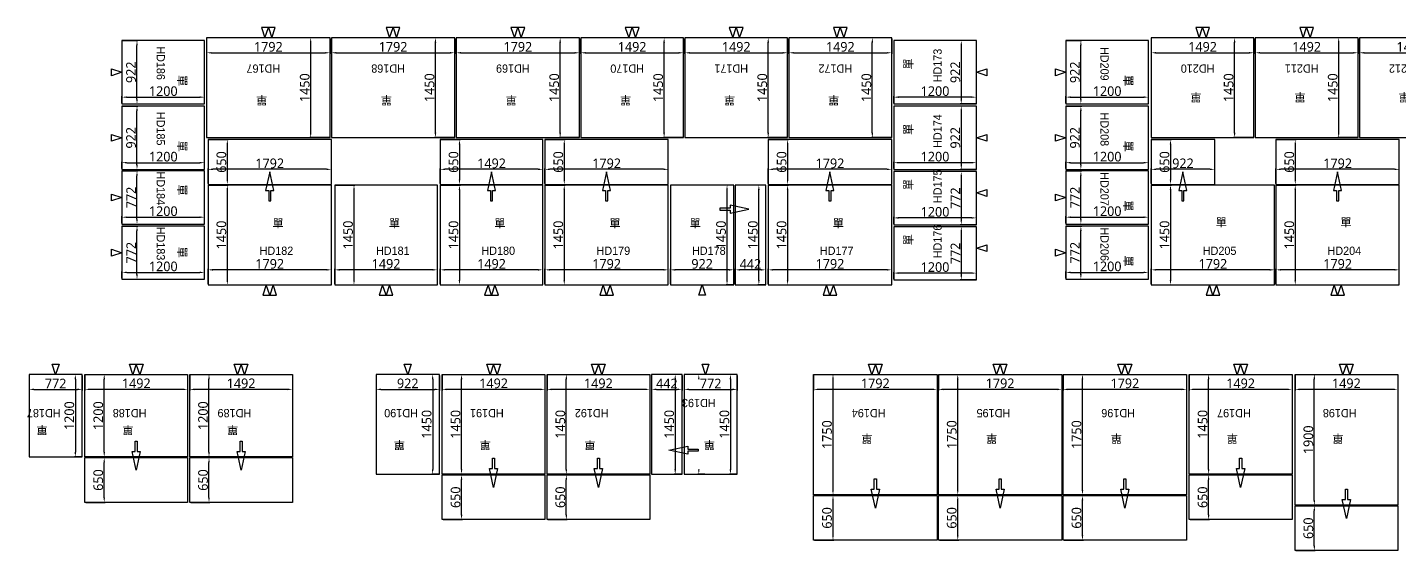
# Model space of a CAD drawing. Header units: millimetres. Extents: x 198 to 48339, y 383 to 29313.
# Drawn here: x 198 to 20128, y 383 to 7983 of the extents above; entities that cross this region are included whole.
import ezdxf

# ---------------------------------------------------------------- set-up
doc = ezdxf.new("R2010")
doc.units = ezdxf.units.MM
for name, color, linetype in [('動線', 6, 'Continuous'), ('單層倉', 5, 'Continuous'), ('文字', 7, 'Continuous'), ('標註', 252, 'Continuous'), ('編號', 7, 'Continuous')]:
    doc.layers.add(name, color=color, linetype=linetype)
doc.styles.add('新細明體', font='PMingLiU.ttf')
doc.styles.add('黑體', font='Microsoft JhengHei.ttf')

msp = doc.modelspace()

# ---------------------------------------------------------------- linework, layer by layer
at = {"layer": '動線', "lineweight": -3}
for p, q in [((3697, 7983), (3597, 7983)), ((3597, 7983), (3647, 7833)), ((3647, 7833), (3697, 7983)), ((3797, 7983), (3697, 7983)), ((3697, 7983), (3747, 7833)), ((3747, 7833), (3797, 7983)), ((5509, 7983), (5409, 7983)), ((5409, 7983), (5459, 7833)), ((5459, 7833), (5509, 7983)), ((5609, 7983), (5509, 7983)), ((5509, 7983), (5559, 7833)), ((5559, 7833), (5609, 7983)), ((7321, 7983), (7221, 7983)), ((7221, 7983), (7271, 7833)), ((7271, 7833), (7321, 7983)), ((7421, 7983), (7321, 7983)), ((7321, 7983), (7371, 7833)), ((7371, 7833), (7421, 7983)), ((8981, 7983), (8881, 7983)), ((8881, 7983), (8931, 7833)), ((8931, 7833), (8981, 7983)), ((9081, 7983), (8981, 7983)), ((8981, 7983), (9031, 7833)), ((9031, 7833), (9081, 7983)), ((10493, 7983), (10393, 7983)), ((10393, 7983), (10443, 7833)), ((10443, 7833), (10493, 7983)), ((10593, 7983), (10493, 7983)), ((10493, 7983), (10543, 7833)), ((10543, 7833), (10593, 7983)), ((12005, 7983), (11905, 7983)), ((11905, 7983), (11955, 7833)), ((11955, 7833), (12005, 7983)), ((12105, 7983), (12005, 7983)), ((12005, 7983), (12055, 7833)), ((12055, 7833), (12105, 7983)), ((17267, 7983), (17167, 7983)), ((17167, 7983), (17217, 7833)), ((17217, 7833), (17267, 7983)), ((17367, 7983), (17267, 7983)), ((17267, 7983), (17317, 7833)), ((17317, 7833), (17367, 7983)), ((18779, 7983), (18679, 7983)), ((18679, 7983), (18729, 7833)), ((18729, 7833), (18779, 7983)), ((18879, 7983), (18779, 7983)), ((18779, 7983), (18829, 7833)), ((18829, 7833), (18879, 7983)), ((1421, 7282), (1421, 7382)), ((1421, 7382), (1571, 7332)), ((1421, 7282), (1421, 7382)), ((1421, 7382), (1571, 7332)), ((13981, 7332), (14131, 7382)), ((13981, 7332), (14131, 7382)), ((14131, 7382), (14131, 7282)), ((14131, 7382), (14131, 7282)), ((15131, 7282), (15131, 7382)), ((15131, 7382), (15281, 7332)), ((15131, 7282), (15131, 7382)), ((15131, 7382), (15281, 7332)), ((1571, 7332), (1421, 7282)), ((1571, 7332), (1421, 7282)), ((14131, 7282), (13981, 7332)), ((14131, 7282), (13981, 7332)), ((15281, 7332), (15131, 7282)), ((15281, 7332), (15131, 7282)), ((1421, 6330), (1421, 6430)), ((1421, 6430), (1571, 6380)), ((1421, 6330), (1421, 6430)), ((1421, 6430), (1571, 6380)), ((1571, 6380), (1421, 6330)), ((1571, 6380), (1421, 6330)), ((13981, 6380), (14131, 6430)), ((13981, 6380), (14131, 6430)), ((14131, 6330), (13981, 6380)), ((14131, 6330), (13981, 6380)), ((14131, 6430), (14131, 6330)), ((14131, 6430), (14131, 6330)), ((15131, 6330), (15131, 6430)), ((15131, 6430), (15281, 6380)), ((15131, 6330), (15131, 6430)), ((15131, 6430), (15281, 6380)), ((15281, 6380), (15131, 6330)), ((15281, 6380), (15131, 6330)), ((3717, 5887), (3658, 5612)), ((3775, 5612), (3717, 5887)), ((6939, 5887), (6880, 5612)), ((6997, 5612), (6939, 5887)), ((8611, 5887), (8552, 5612)), ((8669, 5612), (8611, 5887)), ((11855, 5887), (11796, 5612)), ((11913, 5612), (11855, 5887)), ((16982, 5887), (16923, 5612)), ((17040, 5612), (16982, 5887)), ((19229, 5887), (19170, 5612)), ((19287, 5612), (19229, 5887)), ((3658, 5612), (3702, 5612)), ((3702, 5612), (3702, 5462)), ((3732, 5462), (3732, 5612)), ((3732, 5612), (3775, 5612)), ((6880, 5612), (6924, 5612)), ((6924, 5612), (6924, 5462)), ((6954, 5462), (6954, 5612)), ((6954, 5612), (6997, 5612)), ((8552, 5612), (8596, 5612)), ((8596, 5612), (8596, 5462)), ((8626, 5462), (8626, 5612)), ((8626, 5612), (8669, 5612)), ((11796, 5612), (11840, 5612)), ((11840, 5612), (11840, 5462)), ((11870, 5462), (11870, 5612)), ((11870, 5612), (11913, 5612)), ((13981, 5578), (14131, 5628)), ((13981, 5578), (14131, 5628)), ((14131, 5628), (14131, 5528)), ((14131, 5628), (14131, 5528)), ((16923, 5612), (16967, 5612)), ((16967, 5612), (16967, 5462)), ((16997, 5462), (16997, 5612)), ((16997, 5612), (17040, 5612)), ((19170, 5612), (19214, 5612)), ((19214, 5612), (19214, 5462)), ((19244, 5462), (19244, 5612)), ((19244, 5612), (19287, 5612)), ((1421, 5463), (1421, 5563)), ((1421, 5563), (1571, 5513)), ((1421, 5463), (1421, 5563)), ((1421, 5563), (1571, 5513)), ((1571, 5513), (1421, 5463)), ((1571, 5513), (1421, 5463)), ((3702, 5462), (3732, 5462)), ((6924, 5462), (6954, 5462)), ((8596, 5462), (8626, 5462)), ((10678, 5343), (10403, 5402)), ((10403, 5402), (10403, 5358)), ((11840, 5462), (11870, 5462)), ((14131, 5528), (13981, 5578)), ((14131, 5528), (13981, 5578)), ((15131, 5463), (15131, 5563)), ((15131, 5563), (15281, 5513)), ((15131, 5463), (15131, 5563)), ((15131, 5563), (15281, 5513)), ((15281, 5513), (15131, 5463)), ((15281, 5513), (15131, 5463)), ((16967, 5462), (16997, 5462)), ((19214, 5462), (19244, 5462)), ((10403, 5358), (10253, 5358)), ((10253, 5358), (10253, 5328)), ((10253, 5328), (10403, 5328)), ((10403, 5284), (10678, 5343)), ((10403, 5328), (10403, 5284)), ((13981, 4776), (14131, 4826)), ((13981, 4776), (14131, 4826)), ((14131, 4826), (14131, 4726)), ((14131, 4826), (14131, 4726)), ((1421, 4661), (1421, 4761)), ((1421, 4761), (1571, 4711)), ((1421, 4661), (1421, 4761)), ((1421, 4761), (1571, 4711)), ((1571, 4711), (1421, 4661)), ((1571, 4711), (1421, 4661)), ((14131, 4726), (13981, 4776)), ((14131, 4726), (13981, 4776)), ((15131, 4661), (15131, 4761)), ((15131, 4761), (15281, 4711)), ((15131, 4661), (15131, 4761)), ((15131, 4761), (15281, 4711)), ((15281, 4711), (15131, 4661)), ((15281, 4711), (15131, 4661)), ((3667, 4243), (3617, 4093)), ((3717, 4093), (3667, 4243)), ((3767, 4243), (3717, 4093)), ((3817, 4093), (3767, 4243)), ((5357, 4243), (5307, 4093)), ((5407, 4093), (5357, 4243)), ((5457, 4243), (5407, 4093)), ((5507, 4093), (5457, 4243)), ((6889, 4243), (6839, 4093)), ((6939, 4093), (6889, 4243)), ((6989, 4243), (6939, 4093)), ((7039, 4093), (6989, 4243)), ((8561, 4243), (8511, 4093)), ((8611, 4093), (8561, 4243)), ((8661, 4243), (8611, 4093)), ((8711, 4093), (8661, 4243)), ((9948, 4093), (9998, 4243)), ((9948, 4093), (9998, 4243)), ((9998, 4243), (10048, 4093)), ((9998, 4243), (10048, 4093)), ((11805, 4243), (11755, 4093)), ((11855, 4093), (11805, 4243)), ((11905, 4243), (11855, 4093)), ((11955, 4093), (11905, 4243)), ((17367, 4243), (17317, 4093)), ((17417, 4093), (17367, 4243)), ((17467, 4243), (17417, 4093)), ((17517, 4093), (17467, 4243)), ((19179, 4243), (19129, 4093)), ((19229, 4093), (19179, 4243)), ((19279, 4243), (19229, 4093)), ((19329, 4093), (19279, 4243)), ((3617, 4093), (3717, 4093)), ((3717, 4093), (3817, 4093)), ((5307, 4093), (5407, 4093)), ((5407, 4093), (5507, 4093)), ((6839, 4093), (6939, 4093)), ((6939, 4093), (7039, 4093)), ((8511, 4093), (8611, 4093)), ((8611, 4093), (8711, 4093)), ((10048, 4093), (9948, 4093)), ((10048, 4093), (9948, 4093)), ((11755, 4093), (11855, 4093)), ((11855, 4093), (11955, 4093)), ((17317, 4093), (17417, 4093)), ((17417, 4093), (17517, 4093)), ((19129, 4093), (19229, 4093)), ((19229, 4093), (19329, 4093)), ((607, 2943), (557, 3093)), ((557, 3093), (657, 3093)), ((607, 2943), (557, 3093)), ((557, 3093), (657, 3093)), ((657, 3093), (607, 2943)), ((657, 3093), (607, 2943)), ((1729, 2943), (1679, 3093)), ((1679, 3093), (1779, 3093)), ((1779, 3093), (1729, 2943)), ((1829, 2943), (1779, 3093)), ((1779, 3093), (1879, 3093)), ((1879, 3093), (1829, 2943)), ((3251, 2943), (3201, 3093)), ((3201, 3093), (3301, 3093)), ((3301, 3093), (3251, 2943)), ((3351, 2943), (3301, 3093)), ((3301, 3093), (3401, 3093)), ((3401, 3093), (3351, 2943)), ((5722, 2943), (5672, 3093)), ((5672, 3093), (5772, 3093)), ((5722, 2943), (5672, 3093)), ((5672, 3093), (5772, 3093)), ((5772, 3093), (5722, 2943)), ((5772, 3093), (5722, 2943)), ((6919, 2943), (6869, 3093)), ((6869, 3093), (6969, 3093)), ((6969, 3093), (6919, 2943)), ((7019, 2943), (6969, 3093)), ((6969, 3093), (7069, 3093)), ((7069, 3093), (7019, 2943)), ((8441, 2943), (8391, 3093)), ((8391, 3093), (8491, 3093)), ((8491, 3093), (8441, 2943)), ((8541, 2943), (8491, 3093)), ((8491, 3093), (8591, 3093)), ((8591, 3093), (8541, 2943)), ((10047, 2943), (9997, 3093)), ((9997, 3093), (10097, 3093)), ((10047, 2943), (9997, 3093)), ((9997, 3093), (10097, 3093)), ((10097, 3093), (10047, 2943)), ((10097, 3093), (10047, 2943)), ((12464, 2943), (12414, 3093)), ((12414, 3093), (12514, 3093)), ((12514, 3093), (12464, 2943)), ((12564, 2943), (12514, 3093)), ((12514, 3093), (12614, 3093)), ((12614, 3093), (12564, 2943)), ((14276, 2943), (14226, 3093)), ((14226, 3093), (14326, 3093)), ((14326, 3093), (14276, 2943)), ((14376, 2943), (14326, 3093)), ((14326, 3093), (14426, 3093)), ((14426, 3093), (14376, 2943)), ((16088, 2943), (16038, 3093)), ((16038, 3093), (16138, 3093)), ((16138, 3093), (16088, 2943)), ((16188, 2943), (16138, 3093)), ((16138, 3093), (16238, 3093)), ((16238, 3093), (16188, 2943)), ((17770, 2943), (17720, 3093)), ((17720, 3093), (17820, 3093)), ((17820, 3093), (17770, 2943)), ((17870, 2943), (17820, 3093)), ((17820, 3093), (17920, 3093)), ((17920, 3093), (17870, 2943)), ((19306, 2943), (19256, 3093)), ((19256, 3093), (19356, 3093)), ((19356, 3093), (19306, 2943)), ((19406, 2943), (19356, 3093)), ((19356, 3093), (19456, 3093)), ((19456, 3093), (19406, 2943)), ((1779, 1550), (1720, 1825)), ((1720, 1825), (1764, 1825)), ((1764, 1825), (1764, 1975)), ((1764, 1975), (1794, 1975)), ((1837, 1825), (1779, 1550)), ((1794, 1975), (1794, 1825)), ((1794, 1825), (1837, 1825)), ((3301, 1550), (3242, 1825)), ((3242, 1825), (3286, 1825)), ((3286, 1825), (3286, 1975)), ((3286, 1975), (3316, 1975)), ((3359, 1825), (3301, 1550)), ((3316, 1975), (3316, 1825)), ((3316, 1825), (3359, 1825)), ((9516, 1843), (9791, 1902)), ((9791, 1785), (9516, 1843)), ((9791, 1902), (9791, 1858)), ((9791, 1858), (9941, 1858)), ((9941, 1828), (9791, 1828)), ((9791, 1828), (9791, 1785)), ((9941, 1858), (9941, 1828)), ((6954, 1575), (6954, 1725)), ((6954, 1725), (6984, 1725)), ((6984, 1725), (6984, 1575)), ((8476, 1575), (8476, 1725)), ((8476, 1725), (8506, 1725)), ((8506, 1725), (8506, 1575)), ((17805, 1575), (17805, 1725)), ((17805, 1725), (17835, 1725)), ((17835, 1725), (17835, 1575)), ((6969, 1300), (6910, 1575)), ((6910, 1575), (6954, 1575)), ((7027, 1575), (6969, 1300)), ((6984, 1575), (7027, 1575)), ((8491, 1300), (8432, 1575)), ((8432, 1575), (8476, 1575)), ((8549, 1575), (8491, 1300)), ((8506, 1575), (8549, 1575)), ((12499, 1275), (12499, 1425)), ((12499, 1425), (12529, 1425)), ((12529, 1425), (12529, 1275)), ((14311, 1275), (14311, 1425)), ((14311, 1425), (14341, 1425)), ((14341, 1425), (14341, 1275)), ((16123, 1275), (16123, 1425)), ((16123, 1425), (16153, 1425)), ((16153, 1425), (16153, 1275)), ((17820, 1300), (17761, 1575)), ((17761, 1575), (17805, 1575)), ((17879, 1575), (17820, 1300)), ((17835, 1575), (17879, 1575)), ((12514, 1000), (12455, 1275)), ((12455, 1275), (12499, 1275)), ((12573, 1275), (12514, 1000)), ((12529, 1275), (12573, 1275)), ((14326, 1000), (14267, 1275)), ((14267, 1275), (14311, 1275)), ((14385, 1275), (14326, 1000)), ((14341, 1275), (14385, 1275)), ((16138, 1000), (16079, 1275)), ((16079, 1275), (16123, 1275)), ((16197, 1275), (16138, 1000)), ((16153, 1275), (16197, 1275)), ((19341, 1125), (19341, 1275)), ((19341, 1275), (19371, 1275)), ((19371, 1275), (19371, 1125)), ((19356, 850), (19297, 1125)), ((19297, 1125), (19341, 1125)), ((19414, 1125), (19356, 850)), ((19371, 1125), (19414, 1125))]:
    msp.add_line(p, q, dxfattribs=at)
at = {"layer": '單層倉'}
for p, q in [((1571, 7793), (1571, 6871)), ((2771, 7793), (1571, 7793)), ((2771, 6871), (2771, 7793)), ((4593, 7833), (2801, 7833)), ((2801, 7833), (2801, 6383)), ((4593, 6383), (4593, 7833)), ((6405, 7833), (4613, 7833)), ((4613, 7833), (4613, 6383)), ((6405, 6383), (6405, 7833)), ((8217, 7833), (6425, 7833)), ((6425, 7833), (6425, 6383)), ((8217, 6383), (8217, 7833)), ((9727, 7833), (8235, 7833)), ((8235, 7833), (8235, 6383)), ((9727, 6383), (9727, 7833)), ((11239, 7833), (9747, 7833)), ((9747, 7833), (9747, 6383)), ((11239, 6383), (11239, 7833)), ((12751, 7833), (11259, 7833)), ((11259, 7833), (11259, 6383)), ((12751, 6383), (12751, 7833)), ((13981, 7793), (12781, 7793)), ((12781, 7793), (12781, 6871)), ((13981, 6871), (13981, 7793)), ((15281, 7793), (15281, 6871)), ((16481, 7793), (15281, 7793)), ((16481, 6871), (16481, 7793)), ((18013, 7833), (16521, 7833)), ((16521, 7833), (16521, 6383)), ((18013, 6383), (18013, 7833)), ((19525, 7833), (18033, 7833)), ((18033, 7833), (18033, 6383)), ((19525, 6383), (19525, 7833)), ((21037, 7833), (19545, 7833)), ((19545, 7833), (19545, 6383)), ((1571, 6871), (2771, 6871)), ((1571, 6841), (1571, 5919)), ((2771, 6841), (1571, 6841)), ((2771, 5919), (2771, 6841)), ((12781, 6871), (13981, 6871)), ((13981, 6841), (12781, 6841)), ((12781, 6841), (12781, 5919)), ((13981, 5919), (13981, 6841)), ((15281, 6871), (16481, 6871)), ((15281, 6841), (15281, 5919)), ((16481, 6841), (15281, 6841)), ((16481, 5919), (16481, 6841)), ((2801, 6383), (4593, 6383)), ((4613, 6383), (6405, 6383)), ((6425, 6383), (8217, 6383)), ((8235, 6383), (9727, 6383)), ((9747, 6383), (11239, 6383)), ((11259, 6383), (12751, 6383)), ((16521, 6383), (18013, 6383)), ((18033, 6383), (19525, 6383)), ((19545, 6383), (21037, 6383)), ((4613, 6353), (2821, 6353)), ((2821, 6353), (2821, 5703)), ((4613, 5703), (4613, 6353)), ((7685, 6353), (6193, 6353)), ((6193, 6353), (6193, 5703)), ((7685, 5703), (7685, 6353)), ((9507, 6353), (7715, 6353)), ((7715, 6353), (7715, 5703)), ((9507, 5703), (9507, 6353)), ((12751, 6353), (10959, 6353)), ((10959, 6353), (10959, 5703)), ((12751, 5703), (12751, 6353)), ((17443, 6353), (16521, 6353)), ((16521, 6353), (16521, 5703)), ((17443, 5703), (17443, 6353)), ((20125, 6353), (18333, 6353)), ((18333, 6353), (18333, 5703)), ((20125, 5703), (20125, 6353)), ((1571, 5919), (2771, 5919)), ((1571, 5899), (1571, 5127)), ((2771, 5899), (1571, 5899)), ((2771, 5127), (2771, 5899)), ((12781, 5919), (13981, 5919)), ((13981, 5889), (12781, 5889)), ((12781, 5889), (12781, 5117)), ((13981, 5117), (13981, 5889)), ((15281, 5919), (16481, 5919)), ((15281, 5899), (15281, 5127)), ((16481, 5899), (15281, 5899)), ((16481, 5127), (16481, 5899)), ((2821, 5703), (4613, 5703)), ((4613, 5693), (2821, 5693)), ((2821, 5693), (2821, 4243)), ((4613, 4243), (4613, 5693)), ((6153, 5693), (4661, 5693)), ((4661, 5693), (4661, 4243)), ((6153, 4243), (6153, 5693)), ((6193, 5703), (7685, 5703)), ((7685, 5693), (6193, 5693)), ((6193, 5693), (6193, 4243)), ((7685, 4243), (7685, 5693)), ((7715, 5703), (9507, 5703)), ((9507, 5693), (7715, 5693)), ((7715, 5693), (7715, 4243)), ((9507, 4243), (9507, 5693)), ((10459, 5693), (9537, 5693)), ((9537, 5693), (9537, 4243)), ((10459, 4243), (10459, 5693)), ((10921, 5693), (10479, 5693)), ((10479, 5693), (10479, 4243)), ((10921, 4243), (10921, 5693)), ((10959, 5703), (12751, 5703)), ((12751, 5693), (10959, 5693)), ((10959, 5693), (10959, 4243)), ((12751, 4243), (12751, 5693)), ((16521, 5703), (17443, 5703)), ((18313, 5693), (16521, 5693)), ((16521, 5693), (16521, 4243)), ((18313, 4243), (18313, 5693)), ((18333, 5703), (20125, 5703)), ((20125, 5693), (18333, 5693)), ((18333, 5693), (18333, 4243)), ((20125, 4243), (20125, 5693)), ((1571, 5127), (2771, 5127)), ((1571, 5097), (1571, 4325)), ((2771, 5097), (1571, 5097)), ((2771, 4325), (2771, 5097)), ((12781, 5117), (13981, 5117)), ((13981, 5087), (12781, 5087)), ((12781, 5087), (12781, 4315)), ((13981, 4315), (13981, 5087)), ((15281, 5127), (16481, 5127)), ((15281, 5097), (15281, 4325)), ((16481, 5097), (15281, 5097)), ((16481, 4325), (16481, 5097)), ((1571, 4325), (2771, 4325)), ((2821, 4243), (4613, 4243)), ((4661, 4243), (6153, 4243)), ((6193, 4243), (7685, 4243)), ((7715, 4243), (9507, 4243)), ((9537, 4243), (10459, 4243)), ((10479, 4243), (10921, 4243)), ((10959, 4243), (12751, 4243)), ((12781, 4315), (13981, 4315)), ((15281, 4325), (16481, 4325)), ((16521, 4243), (18313, 4243)), ((18333, 4243), (20125, 4243)), ((993, 2943), (221, 2943)), ((221, 2943), (221, 1743)), ((993, 1743), (993, 2943)), ((1033, 2943), (2525, 2943)), ((1033, 1743), (1033, 2943)), ((2525, 2943), (2525, 1743)), ((2555, 2943), (4047, 2943)), ((2555, 1743), (2555, 2943)), ((4047, 2943), (4047, 1743)), ((6183, 2943), (5261, 2943)), ((5261, 2943), (5261, 1493)), ((6183, 1493), (6183, 2943)), ((6223, 2943), (7715, 2943)), ((6223, 1493), (6223, 2943)), ((7715, 2943), (7715, 1493)), ((7745, 2943), (9237, 2943)), ((7745, 1493), (7745, 2943)), ((9237, 2943), (9237, 1493)), ((9706, 2943), (9264, 2943)), ((9264, 2943), (9264, 1493)), ((9706, 1493), (9706, 2943)), ((10508, 2943), (9736, 2943)), ((9736, 2943), (9736, 1493)), ((10508, 1493), (10508, 2943)), ((11618, 2943), (13410, 2943)), ((11618, 1193), (11618, 2943)), ((13410, 2943), (13410, 1193)), ((13430, 2943), (15222, 2943)), ((13430, 1193), (13430, 2943)), ((15222, 2943), (15222, 1193)), ((15242, 2943), (17034, 2943)), ((15242, 1193), (15242, 2943)), ((17034, 2943), (17034, 1193)), ((17074, 2943), (18566, 2943)), ((17074, 1493), (17074, 2943)), ((18566, 2943), (18566, 1493)), ((18610, 2943), (20102, 2943)), ((18610, 1043), (18610, 2943)), ((20102, 2943), (20102, 1043)), ((221, 1743), (993, 1743)), ((2525, 1743), (1033, 1743)), ((1033, 1733), (2525, 1733)), ((1033, 1083), (1033, 1733)), ((2525, 1733), (2525, 1083)), ((4047, 1743), (2555, 1743)), ((2555, 1733), (4047, 1733)), ((2555, 1083), (2555, 1733)), ((4047, 1733), (4047, 1083)), ((5261, 1493), (6183, 1493)), ((7715, 1493), (6223, 1493)), ((6223, 1483), (7715, 1483)), ((6223, 833), (6223, 1483)), ((7715, 1483), (7715, 833)), ((9237, 1493), (7745, 1493)), ((7745, 1483), (9237, 1483)), ((7745, 833), (7745, 1483)), ((9237, 1483), (9237, 833)), ((9264, 1493), (9706, 1493)), ((9736, 1493), (10508, 1493)), ((18566, 1493), (17074, 1493)), ((17074, 1483), (18566, 1483)), ((17074, 833), (17074, 1483)), ((18566, 1483), (18566, 833)), ((2525, 1083), (1033, 1083)), ((4047, 1083), (2555, 1083)), ((13410, 1193), (11618, 1193)), ((11618, 1183), (13410, 1183)), ((11618, 533), (11618, 1183)), ((13410, 1183), (13410, 533)), ((15222, 1193), (13430, 1193)), ((13430, 1183), (15222, 1183)), ((13430, 533), (13430, 1183)), ((15222, 1183), (15222, 533)), ((17034, 1193), (15242, 1193)), ((15242, 1183), (17034, 1183)), ((15242, 533), (15242, 1183)), ((17034, 1183), (17034, 533)), ((20102, 1043), (18610, 1043)), ((18610, 1033), (20102, 1033)), ((18610, 383), (18610, 1033)), ((20102, 1033), (20102, 383)), ((7715, 833), (6223, 833)), ((9237, 833), (7745, 833)), ((18566, 833), (17074, 833)), ((13410, 533), (11618, 533)), ((15222, 533), (13430, 533)), ((17034, 533), (15242, 533)), ((20102, 383), (18610, 383))]:
    msp.add_line(p, q, dxfattribs=at)
at = {"layer": '標註', "color": 251}
for p, q in [((1585, 7793), (1803, 7793)), ((1585, 7793), (1803, 7793)), ((2801, 7819), (2801, 7601)), ((4579, 7833), (4298, 7833)), ((4593, 7819), (4593, 7601)), ((4613, 7819), (4613, 7601)), ((6391, 7833), (6110, 7833)), ((6405, 7819), (6405, 7601)), ((6425, 7819), (6425, 7601)), ((8203, 7833), (7922, 7833)), ((8217, 7819), (8217, 7601)), ((8235, 7819), (8235, 7601)), ((9713, 7833), (9432, 7833)), ((9727, 7819), (9727, 7601)), ((9747, 7819), (9747, 7601)), ((11225, 7833), (10944, 7833)), ((11239, 7819), (11239, 7601)), ((11259, 7819), (11259, 7601)), ((12737, 7833), (12456, 7833)), ((12751, 7819), (12751, 7601)), ((13967, 7793), (13748, 7793)), ((13967, 7793), (13748, 7793)), ((15295, 7793), (15513, 7793)), ((15295, 7793), (15513, 7793)), ((16521, 7819), (16521, 7601)), ((17999, 7833), (17718, 7833)), ((18013, 7819), (18013, 7601)), ((18033, 7819), (18033, 7601)), ((19511, 7833), (19230, 7833)), ((19525, 7819), (19525, 7601)), ((19545, 7819), (19545, 7601)), ((1789, 6941), (1789, 7723)), ((1789, 6941), (1789, 7723)), ((2871, 7615), (4523, 7615)), ((4312, 6453), (4312, 7763)), ((4683, 7615), (6335, 7615)), ((6124, 6453), (6124, 7763)), ((6495, 7615), (8147, 7615)), ((7936, 6453), (7936, 7763)), ((8305, 7615), (9657, 7615)), ((9446, 6453), (9446, 7763)), ((9817, 7615), (11169, 7615)), ((10958, 6453), (10958, 7763)), ((11329, 7615), (12681, 7615)), ((12470, 6453), (12470, 7763)), ((13762, 7723), (13762, 6941)), ((13762, 7723), (13762, 6941)), ((15499, 6941), (15499, 7723)), ((15499, 6941), (15499, 7723)), ((16591, 7615), (17943, 7615)), ((17732, 6453), (17732, 7763)), ((18103, 7615), (19455, 7615)), ((19244, 6453), (19244, 7763)), ((19615, 7615), (20967, 7615)), ((1571, 6885), (1571, 6984)), ((2771, 6885), (2771, 6984)), ((12781, 6885), (12781, 6984)), ((12781, 6885), (12781, 6984)), ((13981, 6885), (13981, 6984)), ((13981, 6885), (13981, 6984)), ((15281, 6885), (15281, 6984)), ((16481, 6885), (16481, 6984)), ((1585, 6871), (1803, 6871)), ((1585, 6871), (1803, 6871)), ((1585, 6841), (1803, 6841)), ((1585, 6841), (1803, 6841)), ((1641, 6970), (2701, 6970)), ((13911, 6970), (12851, 6970)), ((13911, 6970), (12851, 6970)), ((13967, 6871), (13748, 6871)), ((13967, 6871), (13748, 6871)), ((13967, 6841), (13748, 6841)), ((13967, 6841), (13748, 6841)), ((15295, 6871), (15513, 6871)), ((15295, 6871), (15513, 6871)), ((15295, 6841), (15513, 6841)), ((15295, 6841), (15513, 6841)), ((15351, 6970), (16411, 6970)), ((1789, 5989), (1789, 6771)), ((1789, 5989), (1789, 6771)), ((13762, 6771), (13762, 5989)), ((13762, 6771), (13762, 5989)), ((15499, 5989), (15499, 6771)), ((15499, 5989), (15499, 6771)), ((4579, 6383), (4298, 6383)), ((6391, 6383), (6110, 6383)), ((8203, 6383), (7922, 6383)), ((9713, 6383), (9432, 6383)), ((11225, 6383), (10944, 6383)), ((12737, 6383), (12456, 6383)), ((17999, 6383), (17718, 6383)), ((19511, 6383), (19230, 6383)), ((2835, 6353), (3115, 6353)), ((3101, 6283), (3101, 5773)), ((6207, 6353), (6487, 6353)), ((6473, 6283), (6473, 5773)), ((7729, 6353), (8009, 6353)), ((7995, 6283), (7995, 5773)), ((10973, 6353), (11253, 6353)), ((11239, 6283), (11239, 5773)), ((16535, 6353), (16815, 6353)), ((16801, 6283), (16801, 5773)), ((18347, 6353), (18627, 6353)), ((18613, 6283), (18613, 5773)), ((1571, 5933), (1571, 6032)), ((1641, 6018), (2701, 6018)), ((2771, 5933), (2771, 6032)), ((12781, 5933), (12781, 6032)), ((12781, 5933), (12781, 6032)), ((13911, 6018), (12851, 6018)), ((13911, 6018), (12851, 6018)), ((13981, 5933), (13981, 6032)), ((13981, 5933), (13981, 6032)), ((15281, 5933), (15281, 6032)), ((15351, 6018), (16411, 6018)), ((16481, 5933), (16481, 6032)), ((1585, 5919), (1803, 5919)), ((1585, 5919), (1803, 5919)), ((1585, 5899), (1803, 5899)), ((1585, 5899), (1803, 5899)), ((1789, 5197), (1789, 5829)), ((1789, 5197), (1789, 5829)), ((2821, 5717), (2821, 5936)), ((4543, 5922), (2891, 5922)), ((4613, 5717), (4613, 5936)), ((6193, 5717), (6193, 5936)), ((7615, 5922), (6263, 5922)), ((7685, 5717), (7685, 5936)), ((7715, 5717), (7715, 5936)), ((9437, 5922), (7785, 5922)), ((9507, 5717), (9507, 5936)), ((10959, 5717), (10959, 5936)), ((12681, 5922), (11029, 5922)), ((12751, 5717), (12751, 5936)), ((13967, 5919), (13748, 5919)), ((13967, 5919), (13748, 5919)), ((13967, 5889), (13748, 5889)), ((13967, 5889), (13748, 5889)), ((13762, 5819), (13762, 5187)), ((13762, 5819), (13762, 5187)), ((15295, 5919), (15513, 5919)), ((15295, 5919), (15513, 5919)), ((15295, 5899), (15513, 5899)), ((15295, 5899), (15513, 5899)), ((15499, 5197), (15499, 5829)), ((15499, 5197), (15499, 5829)), ((16521, 5717), (16521, 5936)), ((17373, 5922), (16591, 5922)), ((17443, 5717), (17443, 5936)), ((18333, 5717), (18333, 5936)), ((20055, 5922), (18403, 5922)), ((20125, 5717), (20125, 5936)), ((2835, 5703), (3115, 5703)), ((2835, 5693), (3115, 5693)), ((3101, 5623), (3101, 4313)), ((4675, 5693), (4955, 5693)), ((4941, 5623), (4941, 4313)), ((6207, 5703), (6487, 5703)), ((6207, 5693), (6487, 5693)), ((6473, 5623), (6473, 4313)), ((7729, 5703), (8009, 5703)), ((7729, 5693), (8009, 5693)), ((7995, 5623), (7995, 4313)), ((10445, 5693), (10346, 5693)), ((10360, 4313), (10360, 5623)), ((10907, 5693), (10808, 5693)), ((10822, 4313), (10822, 5623)), ((10973, 5703), (11253, 5703)), ((10973, 5693), (11253, 5693)), ((11239, 5623), (11239, 4313)), ((16535, 5703), (16815, 5703)), ((16535, 5693), (16815, 5693)), ((16801, 5623), (16801, 4313)), ((18347, 5703), (18627, 5703)), ((18347, 5693), (18627, 5693)), ((18613, 5623), (18613, 4313)), ((1571, 5141), (1571, 5240)), ((1641, 5226), (2701, 5226)), ((2771, 5141), (2771, 5240)), ((12781, 5131), (12781, 5230)), ((12781, 5131), (12781, 5230)), ((13911, 5216), (12851, 5216)), ((13911, 5216), (12851, 5216)), ((13981, 5131), (13981, 5230)), ((13981, 5131), (13981, 5230)), ((15281, 5141), (15281, 5240)), ((15351, 5226), (16411, 5226)), ((16481, 5141), (16481, 5240)), ((1585, 5127), (1803, 5127)), ((1585, 5127), (1803, 5127)), ((1585, 5097), (1803, 5097)), ((1585, 5097), (1803, 5097)), ((1789, 4395), (1789, 5027)), ((1789, 4395), (1789, 5027)), ((13967, 5117), (13748, 5117)), ((13967, 5117), (13748, 5117)), ((13967, 5087), (13748, 5087)), ((13967, 5087), (13748, 5087)), ((13762, 5017), (13762, 4385)), ((13762, 5017), (13762, 4385)), ((15295, 5127), (15513, 5127)), ((15295, 5127), (15513, 5127)), ((15295, 5097), (15513, 5097)), ((15295, 5097), (15513, 5097)), ((15499, 4395), (15499, 5027)), ((15499, 4395), (15499, 5027)), ((1571, 4339), (1571, 4438)), ((1641, 4424), (2701, 4424)), ((2771, 4339), (2771, 4438)), ((2821, 4257), (2821, 4476)), ((4543, 4462), (2891, 4462)), ((4613, 4257), (4613, 4476)), ((4661, 4257), (4661, 4476)), ((6083, 4462), (4731, 4462)), ((6153, 4257), (6153, 4476)), ((6193, 4257), (6193, 4476)), ((7615, 4462), (6263, 4462)), ((7685, 4257), (7685, 4476)), ((7715, 4257), (7715, 4476)), ((9437, 4462), (7785, 4462)), ((9507, 4257), (9507, 4476)), ((9537, 4257), (9537, 4476)), ((9537, 4257), (9537, 4476)), ((10389, 4462), (9607, 4462)), ((10389, 4462), (9607, 4462)), ((10459, 4257), (10459, 4476)), ((10459, 4257), (10459, 4476)), ((10479, 4257), (10479, 4476)), ((10479, 4257), (10479, 4476)), ((10851, 4462), (10549, 4462)), ((10851, 4462), (10549, 4462)), ((10921, 4257), (10921, 4476)), ((10921, 4257), (10921, 4476)), ((10959, 4257), (10959, 4476)), ((12681, 4462), (11029, 4462)), ((12751, 4257), (12751, 4476)), ((12781, 4329), (12781, 4428)), ((12781, 4329), (12781, 4428)), ((13911, 4414), (12851, 4414)), ((13911, 4414), (12851, 4414)), ((13981, 4329), (13981, 4428)), ((13981, 4329), (13981, 4428)), ((15281, 4339), (15281, 4438)), ((15351, 4424), (16411, 4424)), ((16481, 4339), (16481, 4438)), ((16521, 4257), (16521, 4476)), ((18243, 4462), (16591, 4462)), ((18313, 4257), (18313, 4476)), ((18333, 4257), (18333, 4476)), ((20055, 4462), (18403, 4462)), ((20125, 4257), (20125, 4476)), ((1585, 4325), (1803, 4325)), ((1585, 4325), (1803, 4325)), ((2835, 4243), (3115, 4243)), ((4675, 4243), (4955, 4243)), ((6207, 4243), (6487, 4243)), ((7729, 4243), (8009, 4243)), ((10445, 4243), (10346, 4243)), ((10907, 4243), (10808, 4243)), ((10973, 4243), (11253, 4243)), ((13967, 4315), (13748, 4315)), ((13967, 4315), (13748, 4315)), ((15295, 4325), (15513, 4325)), ((15295, 4325), (15513, 4325)), ((16535, 4243), (16815, 4243)), ((18347, 4243), (18627, 4243)), ((221, 2929), (221, 2711)), ((221, 2929), (221, 2711)), ((979, 2943), (880, 2943)), ((979, 2943), (880, 2943)), ((894, 2873), (894, 1813)), ((894, 2873), (894, 1813)), ((993, 2929), (993, 2711)), ((993, 2929), (993, 2711)), ((1033, 2929), (1033, 2711)), ((1047, 2943), (1327, 2943)), ((1313, 1813), (1313, 2873)), ((2525, 2929), (2525, 2711)), ((2555, 2929), (2555, 2711)), ((2569, 2943), (2849, 2943)), ((2835, 1813), (2835, 2873)), ((4047, 2929), (4047, 2711)), ((5261, 2929), (5261, 2711)), ((5261, 2929), (5261, 2711)), ((6169, 2943), (6070, 2943)), ((6169, 2943), (6070, 2943)), ((6084, 2873), (6084, 1563)), ((6084, 2873), (6084, 1563)), ((6183, 2929), (6183, 2711)), ((6183, 2929), (6183, 2711)), ((6223, 2929), (6223, 2711)), ((6237, 2943), (6517, 2943)), ((6503, 1563), (6503, 2873)), ((7715, 2929), (7715, 2711)), ((7745, 2929), (7745, 2711)), ((7759, 2943), (8039, 2943)), ((8025, 1563), (8025, 2873)), ((9237, 2929), (9237, 2711)), ((9264, 2929), (9264, 2711)), ((9264, 2929), (9264, 2711)), ((9692, 2943), (9593, 2943)), ((9607, 2873), (9607, 1563)), ((9706, 2929), (9706, 2711)), ((9706, 2929), (9706, 2711)), ((9736, 2929), (9736, 2711)), ((9736, 2929), (9736, 2711)), ((10035, 2943), (9936, 2943)), ((10494, 2943), (10395, 2943)), ((10494, 2943), (10395, 2943)), ((10409, 2873), (10409, 1563)), ((10409, 2873), (10409, 1563)), ((10508, 2929), (10508, 2711)), ((10508, 2929), (10508, 2711)), ((11618, 2929), (11618, 2711)), ((11632, 2943), (11913, 2943)), ((11899, 1263), (11899, 2873)), ((13410, 2929), (13410, 2711)), ((13430, 2929), (13430, 2711)), ((13444, 2943), (13725, 2943)), ((13711, 1263), (13711, 2873)), ((15222, 2929), (15222, 2711)), ((15242, 2929), (15242, 2711)), ((15256, 2943), (15537, 2943)), ((15523, 1263), (15523, 2873)), ((17034, 2929), (17034, 2711)), ((17074, 2929), (17074, 2711)), ((17088, 2943), (17369, 2943)), ((17355, 1563), (17355, 2873)), ((18566, 2929), (18566, 2711)), ((18610, 2929), (18610, 2711)), ((18624, 2943), (18904, 2943)), ((18890, 1113), (18890, 2873)), ((20102, 2929), (20102, 2711)), ((291, 2725), (923, 2725)), ((291, 2725), (923, 2725)), ((2455, 2725), (1103, 2725)), ((3977, 2725), (2625, 2725)), ((5331, 2725), (6113, 2725)), ((5331, 2725), (6113, 2725)), ((7645, 2725), (6293, 2725)), ((9167, 2725), (7815, 2725)), ((9334, 2725), (9636, 2725)), ((9334, 2725), (9636, 2725)), ((9806, 2725), (10438, 2725)), ((9806, 2725), (10438, 2725)), ((13340, 2725), (11688, 2725)), ((15152, 2725), (13500, 2725)), ((16964, 2725), (15312, 2725)), ((18496, 2725), (17144, 2725)), ((20032, 2725), (18680, 2725)), ((979, 1743), (880, 1743)), ((979, 1743), (880, 1743)), ((1047, 1743), (1327, 1743)), ((1047, 1733), (1327, 1733)), ((1313, 1153), (1313, 1663)), ((2569, 1743), (2849, 1743)), ((2569, 1733), (2849, 1733)), ((2835, 1153), (2835, 1663)), ((6169, 1493), (6070, 1493)), ((6169, 1493), (6070, 1493)), ((6237, 1493), (6517, 1493)), ((6237, 1483), (6517, 1483)), ((6503, 903), (6503, 1413)), ((7759, 1493), (8039, 1493)), ((7759, 1483), (8039, 1483)), ((8025, 903), (8025, 1413)), ((9692, 1493), (9593, 1493)), ((10035, 1493), (9936, 1493)), ((10494, 1493), (10395, 1493)), ((10494, 1493), (10395, 1493)), ((17088, 1493), (17369, 1493)), ((17088, 1483), (17369, 1483)), ((17355, 903), (17355, 1413)), ((1047, 1083), (1327, 1083)), ((2569, 1083), (2849, 1083)), ((11632, 1193), (11913, 1193)), ((11632, 1183), (11913, 1183)), ((11899, 603), (11899, 1113)), ((13444, 1193), (13725, 1193)), ((13444, 1183), (13725, 1183)), ((13711, 603), (13711, 1113)), ((15256, 1193), (15537, 1193)), ((15256, 1183), (15537, 1183)), ((15523, 603), (15523, 1113)), ((18624, 1043), (18904, 1043)), ((18624, 1033), (18904, 1033)), ((6237, 833), (6517, 833)), ((7759, 833), (8039, 833)), ((17088, 833), (17369, 833)), ((18890, 453), (18890, 963)), ((11632, 533), (11913, 533)), ((13444, 533), (13725, 533)), ((15256, 533), (15537, 533)), ((18624, 383), (18904, 383))]:
    msp.add_line(p, q, dxfattribs=at)
for points in [[(1778, 7723), (1801, 7723), (1789, 7793)], [(1778, 7723), (1801, 7723), (1789, 7793)], [(4300, 7763), (4324, 7763), (4312, 7833)], [(6112, 7763), (6136, 7763), (6124, 7833)], [(7924, 7763), (7948, 7763), (7936, 7833)], [(9434, 7763), (9458, 7763), (9446, 7833)], [(10946, 7763), (10970, 7763), (10958, 7833)], [(12458, 7763), (12482, 7763), (12470, 7833)], [(13751, 7723), (13774, 7723), (13762, 7793)], [(13751, 7723), (13774, 7723), (13762, 7793)], [(15488, 7723), (15511, 7723), (15499, 7793)], [(15488, 7723), (15511, 7723), (15499, 7793)], [(17720, 7763), (17744, 7763), (17732, 7833)], [(19232, 7763), (19256, 7763), (19244, 7833)], [(2871, 7626), (2871, 7603), (2801, 7615)], [(4523, 7626), (4523, 7603), (4593, 7615)], [(4683, 7626), (4683, 7603), (4613, 7615)], [(6335, 7626), (6335, 7603), (6405, 7615)], [(6495, 7626), (6495, 7603), (6425, 7615)], [(8147, 7626), (8147, 7603), (8217, 7615)], [(8305, 7626), (8305, 7603), (8235, 7615)], [(9657, 7626), (9657, 7603), (9727, 7615)], [(9817, 7626), (9817, 7603), (9747, 7615)], [(11169, 7626), (11169, 7603), (11239, 7615)], [(11329, 7626), (11329, 7603), (11259, 7615)], [(12681, 7626), (12681, 7603), (12751, 7615)], [(16591, 7626), (16591, 7603), (16521, 7615)], [(17943, 7626), (17943, 7603), (18013, 7615)], [(18103, 7626), (18103, 7603), (18033, 7615)], [(19455, 7626), (19455, 7603), (19525, 7615)], [(19615, 7626), (19615, 7603), (19545, 7615)], [(1641, 6982), (1641, 6959), (1571, 6970)], [(2701, 6982), (2701, 6959), (2771, 6970)], [(12851, 6982), (12851, 6959), (12781, 6970)], [(12851, 6982), (12851, 6959), (12781, 6970)], [(13911, 6982), (13911, 6959), (13981, 6970)], [(13911, 6982), (13911, 6959), (13981, 6970)], [(15351, 6982), (15351, 6959), (15281, 6970)], [(16411, 6982), (16411, 6959), (16481, 6970)], [(1778, 6941), (1801, 6941), (1789, 6871)], [(1778, 6941), (1801, 6941), (1789, 6871)], [(1778, 6771), (1801, 6771), (1789, 6841)], [(1778, 6771), (1801, 6771), (1789, 6841)], [(13751, 6941), (13774, 6941), (13762, 6871)], [(13751, 6941), (13774, 6941), (13762, 6871)], [(13751, 6771), (13774, 6771), (13762, 6841)], [(13751, 6771), (13774, 6771), (13762, 6841)], [(15488, 6941), (15511, 6941), (15499, 6871)], [(15488, 6941), (15511, 6941), (15499, 6871)], [(15488, 6771), (15511, 6771), (15499, 6841)], [(15488, 6771), (15511, 6771), (15499, 6841)], [(4300, 6453), (4324, 6453), (4312, 6383)], [(6112, 6453), (6136, 6453), (6124, 6383)], [(7924, 6453), (7948, 6453), (7936, 6383)], [(9434, 6453), (9458, 6453), (9446, 6383)], [(10946, 6453), (10970, 6453), (10958, 6383)], [(12458, 6453), (12482, 6453), (12470, 6383)], [(17720, 6453), (17744, 6453), (17732, 6383)], [(19232, 6453), (19256, 6453), (19244, 6383)], [(3090, 6283), (3113, 6283), (3101, 6353)], [(6462, 6283), (6485, 6283), (6473, 6353)], [(7984, 6283), (8007, 6283), (7995, 6353)], [(11228, 6283), (11251, 6283), (11239, 6353)], [(16790, 6283), (16813, 6283), (16801, 6353)], [(18602, 6283), (18625, 6283), (18613, 6353)], [(1641, 6030), (1641, 6007), (1571, 6018)], [(1778, 5989), (1801, 5989), (1789, 5919)], [(1778, 5989), (1801, 5989), (1789, 5919)], [(2701, 6030), (2701, 6007), (2771, 6018)], [(12851, 6030), (12851, 6007), (12781, 6018)], [(12851, 6030), (12851, 6007), (12781, 6018)], [(13751, 5989), (13774, 5989), (13762, 5919)], [(13751, 5989), (13774, 5989), (13762, 5919)], [(13911, 6030), (13911, 6007), (13981, 6018)], [(13911, 6030), (13911, 6007), (13981, 6018)], [(15351, 6030), (15351, 6007), (15281, 6018)], [(15488, 5989), (15511, 5989), (15499, 5919)], [(15488, 5989), (15511, 5989), (15499, 5919)], [(16411, 6030), (16411, 6007), (16481, 6018)], [(1778, 5829), (1801, 5829), (1789, 5899)], [(1778, 5829), (1801, 5829), (1789, 5899)], [(2891, 5933), (2891, 5910), (2821, 5922)], [(4543, 5933), (4543, 5910), (4613, 5922)], [(6263, 5933), (6263, 5910), (6193, 5922)], [(7615, 5933), (7615, 5910), (7685, 5922)], [(7785, 5933), (7785, 5910), (7715, 5922)], [(9437, 5933), (9437, 5910), (9507, 5922)], [(11029, 5933), (11029, 5910), (10959, 5922)], [(12681, 5933), (12681, 5910), (12751, 5922)], [(13751, 5819), (13774, 5819), (13762, 5889)], [(13751, 5819), (13774, 5819), (13762, 5889)], [(15488, 5829), (15511, 5829), (15499, 5899)], [(15488, 5829), (15511, 5829), (15499, 5899)], [(16591, 5933), (16591, 5910), (16521, 5922)], [(17373, 5933), (17373, 5910), (17443, 5922)], [(18403, 5933), (18403, 5910), (18333, 5922)], [(20055, 5933), (20055, 5910), (20125, 5922)], [(3090, 5773), (3113, 5773), (3101, 5703)], [(3090, 5623), (3113, 5623), (3101, 5693)], [(4930, 5623), (4953, 5623), (4941, 5693)], [(6462, 5773), (6485, 5773), (6473, 5703)], [(6462, 5623), (6485, 5623), (6473, 5693)], [(7984, 5773), (8007, 5773), (7995, 5703)], [(7984, 5623), (8007, 5623), (7995, 5693)], [(10348, 5623), (10371, 5623), (10360, 5693)], [(10810, 5623), (10833, 5623), (10822, 5693)], [(11228, 5773), (11251, 5773), (11239, 5703)], [(11228, 5623), (11251, 5623), (11239, 5693)], [(16790, 5773), (16813, 5773), (16801, 5703)], [(16790, 5623), (16813, 5623), (16801, 5693)], [(18602, 5773), (18625, 5773), (18613, 5703)], [(18602, 5623), (18625, 5623), (18613, 5693)], [(1641, 5238), (1641, 5215), (1571, 5226)], [(1778, 5197), (1801, 5197), (1789, 5127)], [(1778, 5197), (1801, 5197), (1789, 5127)], [(2701, 5238), (2701, 5215), (2771, 5226)], [(12851, 5228), (12851, 5205), (12781, 5216)], [(12851, 5228), (12851, 5205), (12781, 5216)], [(13751, 5187), (13774, 5187), (13762, 5117)], [(13751, 5187), (13774, 5187), (13762, 5117)], [(13911, 5228), (13911, 5205), (13981, 5216)], [(13911, 5228), (13911, 5205), (13981, 5216)], [(15351, 5238), (15351, 5215), (15281, 5226)], [(15488, 5197), (15511, 5197), (15499, 5127)], [(15488, 5197), (15511, 5197), (15499, 5127)], [(16411, 5238), (16411, 5215), (16481, 5226)], [(1778, 5027), (1801, 5027), (1789, 5097)], [(1778, 5027), (1801, 5027), (1789, 5097)], [(13751, 5017), (13774, 5017), (13762, 5087)], [(13751, 5017), (13774, 5017), (13762, 5087)], [(15488, 5027), (15511, 5027), (15499, 5097)], [(15488, 5027), (15511, 5027), (15499, 5097)], [(1641, 4436), (1641, 4413), (1571, 4424)], [(1778, 4395), (1801, 4395), (1789, 4325)], [(1778, 4395), (1801, 4395), (1789, 4325)], [(2701, 4436), (2701, 4413), (2771, 4424)], [(2891, 4473), (2891, 4450), (2821, 4462)], [(4543, 4473), (4543, 4450), (4613, 4462)], [(4731, 4473), (4731, 4450), (4661, 4462)], [(6083, 4473), (6083, 4450), (6153, 4462)], [(6263, 4473), (6263, 4450), (6193, 4462)], [(7615, 4473), (7615, 4450), (7685, 4462)], [(7785, 4473), (7785, 4450), (7715, 4462)], [(9437, 4473), (9437, 4450), (9507, 4462)], [(9607, 4473), (9607, 4450), (9537, 4462)], [(9607, 4473), (9607, 4450), (9537, 4462)], [(10389, 4473), (10389, 4450), (10459, 4462)], [(10389, 4473), (10389, 4450), (10459, 4462)], [(10549, 4473), (10549, 4450), (10479, 4462)], [(10549, 4473), (10549, 4450), (10479, 4462)], [(10851, 4473), (10851, 4450), (10921, 4462)], [(10851, 4473), (10851, 4450), (10921, 4462)], [(11029, 4473), (11029, 4450), (10959, 4462)], [(12681, 4473), (12681, 4450), (12751, 4462)], [(12851, 4426), (12851, 4403), (12781, 4414)], [(12851, 4426), (12851, 4403), (12781, 4414)], [(13751, 4385), (13774, 4385), (13762, 4315)], [(13751, 4385), (13774, 4385), (13762, 4315)], [(13911, 4426), (13911, 4403), (13981, 4414)], [(13911, 4426), (13911, 4403), (13981, 4414)], [(15351, 4436), (15351, 4413), (15281, 4424)], [(15488, 4395), (15511, 4395), (15499, 4325)], [(15488, 4395), (15511, 4395), (15499, 4325)], [(16411, 4436), (16411, 4413), (16481, 4424)], [(16591, 4473), (16591, 4450), (16521, 4462)], [(18243, 4473), (18243, 4450), (18313, 4462)], [(18403, 4473), (18403, 4450), (18333, 4462)], [(20055, 4473), (20055, 4450), (20125, 4462)], [(3090, 4313), (3113, 4313), (3101, 4243)], [(4930, 4313), (4953, 4313), (4941, 4243)], [(6462, 4313), (6485, 4313), (6473, 4243)], [(7984, 4313), (8007, 4313), (7995, 4243)], [(10348, 4313), (10371, 4313), (10360, 4243)], [(10810, 4313), (10833, 4313), (10822, 4243)], [(11228, 4313), (11251, 4313), (11239, 4243)], [(16790, 4313), (16813, 4313), (16801, 4243)], [(18602, 4313), (18625, 4313), (18613, 4243)], [(882, 2873), (905, 2873), (894, 2943)], [(882, 2873), (905, 2873), (894, 2943)], [(1302, 2873), (1325, 2873), (1313, 2943)], [(2824, 2873), (2847, 2873), (2835, 2943)], [(6072, 2873), (6095, 2873), (6084, 2943)], [(6072, 2873), (6095, 2873), (6084, 2943)], [(6492, 2873), (6515, 2873), (6503, 2943)], [(8014, 2873), (8037, 2873), (8025, 2943)], [(9595, 2873), (9619, 2873), (9607, 2943)], [(9938, 2873), (9961, 2873), (9950, 2943)], [(10397, 2873), (10421, 2873), (10409, 2943)], [(10397, 2873), (10421, 2873), (10409, 2943)], [(11887, 2873), (11910, 2873), (11899, 2943)], [(13699, 2873), (13722, 2873), (13711, 2943)], [(15511, 2873), (15534, 2873), (15523, 2943)], [(17343, 2873), (17366, 2873), (17355, 2943)], [(18879, 2873), (18902, 2873), (18890, 2943)], [(291, 2737), (291, 2713), (221, 2725)], [(291, 2737), (291, 2713), (221, 2725)], [(923, 2737), (923, 2713), (993, 2725)], [(923, 2737), (923, 2713), (993, 2725)], [(1103, 2737), (1103, 2713), (1033, 2725)], [(2455, 2737), (2455, 2713), (2525, 2725)], [(2625, 2737), (2625, 2713), (2555, 2725)], [(3977, 2737), (3977, 2713), (4047, 2725)], [(5331, 2737), (5331, 2713), (5261, 2725)], [(5331, 2737), (5331, 2713), (5261, 2725)], [(6113, 2737), (6113, 2713), (6183, 2725)], [(6113, 2737), (6113, 2713), (6183, 2725)], [(6293, 2737), (6293, 2713), (6223, 2725)], [(7645, 2737), (7645, 2713), (7715, 2725)], [(7815, 2737), (7815, 2713), (7745, 2725)], [(9167, 2737), (9167, 2713), (9237, 2725)], [(9334, 2737), (9334, 2713), (9264, 2725)], [(9334, 2737), (9334, 2713), (9264, 2725)], [(9636, 2737), (9636, 2713), (9706, 2725)], [(9636, 2737), (9636, 2713), (9706, 2725)], [(9806, 2737), (9806, 2713), (9736, 2725)], [(9806, 2737), (9806, 2713), (9736, 2725)], [(10438, 2737), (10438, 2713), (10508, 2725)], [(10438, 2737), (10438, 2713), (10508, 2725)], [(11688, 2737), (11688, 2713), (11618, 2725)], [(13340, 2737), (13340, 2713), (13410, 2725)], [(13500, 2737), (13500, 2713), (13430, 2725)], [(15152, 2737), (15152, 2713), (15222, 2725)], [(15312, 2737), (15312, 2713), (15242, 2725)], [(16964, 2737), (16964, 2713), (17034, 2725)], [(17144, 2737), (17144, 2713), (17074, 2725)], [(18496, 2737), (18496, 2713), (18566, 2725)], [(18680, 2737), (18680, 2713), (18610, 2725)], [(20032, 2737), (20032, 2713), (20102, 2725)], [(882, 1813), (905, 1813), (894, 1743)], [(882, 1813), (905, 1813), (894, 1743)], [(1302, 1813), (1325, 1813), (1313, 1743)], [(2824, 1813), (2847, 1813), (2835, 1743)], [(1302, 1663), (1325, 1663), (1313, 1733)], [(2824, 1663), (2847, 1663), (2835, 1733)], [(6072, 1563), (6095, 1563), (6084, 1493)], [(6072, 1563), (6095, 1563), (6084, 1493)], [(6492, 1563), (6515, 1563), (6503, 1493)], [(6492, 1413), (6515, 1413), (6503, 1483)], [(8014, 1563), (8037, 1563), (8025, 1493)], [(8014, 1413), (8037, 1413), (8025, 1483)], [(9595, 1563), (9619, 1563), (9607, 1493)], [(9938, 1563), (9961, 1563), (9950, 1493)], [(10397, 1563), (10421, 1563), (10409, 1493)], [(10397, 1563), (10421, 1563), (10409, 1493)], [(17343, 1563), (17366, 1563), (17355, 1493)], [(17343, 1413), (17366, 1413), (17355, 1483)], [(11887, 1263), (11910, 1263), (11899, 1193)], [(13699, 1263), (13722, 1263), (13711, 1193)], [(15511, 1263), (15534, 1263), (15523, 1193)], [(1302, 1153), (1325, 1153), (1313, 1083)], [(2824, 1153), (2847, 1153), (2835, 1083)], [(11887, 1113), (11910, 1113), (11899, 1183)], [(13699, 1113), (13722, 1113), (13711, 1183)], [(15511, 1113), (15534, 1113), (15523, 1183)], [(18879, 1113), (18902, 1113), (18890, 1043)], [(18879, 963), (18902, 963), (18890, 1033)], [(6492, 903), (6515, 903), (6503, 833)], [(8014, 903), (8037, 903), (8025, 833)], [(17343, 903), (17366, 903), (17355, 833)], [(11887, 603), (11910, 603), (11899, 533)], [(13699, 603), (13722, 603), (13711, 533)], [(15511, 603), (15534, 603), (15523, 533)], [(18879, 453), (18902, 453), (18890, 383)]]:
    msp.add_solid(points, dxfattribs=at)

# ---------------------------------------------------------------- texts
at = {"layer": '文字', "color": 3, "style": '新細明體'}
for rotation, p in [(90, (13057, 7372)), (270, (2385, 7292)), (270, (16127, 7292)), (180, (3683, 6988)), (180, (5495, 6988)), (180, (7307, 6988)), (180, (8967, 6988)), (180, (10479, 6988)), (180, (11991, 6988)), (180, (17253, 7032)), (180, (18765, 7032)), (180, (20277, 7032)), (90, (13057, 6420)), (270, (2385, 6340)), (270, (16127, 6340)), (270, (2385, 5704)), (90, (13057, 5618)), (270, (16127, 5473)), (360, (3756, 5076)), (360, (5446, 5076)), (360, (6978, 5076)), (360, (8650, 5076)), (360, (9815, 5076)), (360, (11894, 5076)), (360, (17456, 5091)), (360, (19268, 5091)), (270, (2385, 4799)), (90, (13057, 4816)), (270, (16127, 4671)), (180, (492, 2196)), (180, (1739, 2196)), (180, (3261, 2196)), (180, (12474, 2073)), (180, (14286, 2073)), (180, (16098, 2073)), (180, (17780, 2073)), (180, (19316, 2073)), (180, (5682, 1978)), (180, (6929, 1978)), (180, (8451, 1978)), (180, (10186, 1978))]:
    msp.add_text('單', height=120, rotation=rotation, dxfattribs=at).set_placement(p)
at = {"layer": '標註', "color": 2, "char_height": 140, "attachment_point": 5, "style": '黑體'}
for s, insert in [('1792', (3697, 7701)), ('1792', (5509, 7701)), ('1792', (7321, 7701)), ('1492', (8981, 7701)), ('1492', (10493, 7701)), ('1492', (12005, 7701)), ('1492', (17267, 7701)), ('1492', (18779, 7701)), ('1492', (20291, 7701)), ('1792', (3717, 4548)), ('1492', (5407, 4548)), ('1492', (6939, 4548)), ('1792', (8611, 4548)), ('922', (9998, 4548)), ('922', (9998, 4548)), ('442', (10700, 4547)), ('442', (10700, 4547)), ('1792', (11855, 4548)), ('1792', (17417, 4548)), ('1792', (19229, 4548)), ('772', (607, 2810)), ('772', (607, 2810)), ('1492', (1779, 2812)), ('1492', (3301, 2812)), ('922', (5722, 2811)), ('922', (5722, 2811)), ('1492', (6969, 2812)), ('1492', (8491, 2812)), ('442', (9485, 2810)), ('442', (9485, 2810)), ('772', (10122, 2810)), ('772', (10122, 2810)), ('1792', (12514, 2812)), ('1792', (14326, 2812)), ('1792', (16138, 2812)), ('1492', (17820, 2812)), ('1492', (19356, 2812))]:
    msp.add_mtext(s, dxfattribs=dict(at, insert=insert))
at = {"layer": '標註', "color": 2, "char_height": 140, "attachment_point": 5, "rotation": 90, "style": '黑體'}
for s, insert in [('922', (1703, 7332)), ('922', (1703, 7332)), ('922', (13676, 7332)), ('922', (13676, 7332)), ('922', (15413, 7332)), ('922', (15413, 7332)), ('922', (1703, 6380)), ('922', (1703, 6380)), ('922', (13676, 6380)), ('922', (13676, 6380)), ('922', (15413, 6380)), ('922', (15413, 6380)), ('772', (1704, 5513)), ('772', (1704, 5513)), ('772', (13677, 5503)), ('772', (13677, 5503)), ('772', (15414, 5513)), ('772', (15414, 5513)), ('772', (1704, 4711)), ('772', (1704, 4711)), ('772', (13677, 4701)), ('772', (13677, 4701)), ('772', (15414, 4711)), ('772', (15414, 4711))]:
    msp.add_mtext(s, dxfattribs=dict(at, insert=insert))
at = {"layer": '標註', "color": 251, "char_height": 140, "attachment_point": 5, "rotation": 90, "style": '黑體'}
for s, insert in [('1450', (4226, 7108)), ('1450', (6038, 7108)), ('1450', (7850, 7108)), ('1450', (9360, 7108)), ('1450', (10872, 7108)), ('1450', (12384, 7108)), ('1450', (17646, 7108)), ('1450', (19158, 7108)), ('650', (3015, 6028)), ('650', (6387, 6028)), ('650', (7909, 6028)), ('650', (11153, 6028)), ('650', (16715, 6028)), ('650', (18527, 6028)), ('1450', (3015, 4968)), ('1450', (4855, 4968)), ('1450', (6387, 4968)), ('1450', (7909, 4968)), ('1450', (10273, 4968)), ('1450', (10735, 4968)), ('1450', (11153, 4968)), ('1450', (16715, 4968)), ('1450', (18527, 4968)), ('1200', (807, 2343)), ('1200', (807, 2343)), ('1200', (1227, 2343)), ('1200', (2749, 2343)), ('1450', (5997, 2218)), ('1450', (5997, 2218)), ('1450', (6417, 2218)), ('1450', (7939, 2218)), ('1450', (9520, 2218)), ('1450', (10322, 2218)), ('1450', (10322, 2218)), ('1450', (17268, 2218)), ('1750', (11812, 2068)), ('1750', (13624, 2068)), ('1750', (15436, 2068)), ('1900', (18804, 1993)), ('650', (1227, 1408)), ('650', (2749, 1408)), ('650', (6417, 1158)), ('650', (7939, 1158)), ('650', (17268, 1158)), ('650', (11812, 858)), ('650', (13624, 858)), ('650', (15436, 858)), ('650', (18804, 708))]:
    msp.add_mtext(s, dxfattribs=dict(at, insert=insert))
at = {"layer": '標註', "color": 251, "char_height": 140, "attachment_point": 5, "style": '黑體'}
for s, insert in [('1200', (2171, 7057)), ('1200', (13381, 7057)), ('1200', (13381, 7057)), ('1200', (15881, 7057)), ('1200', (2171, 6105)), ('1792', (3717, 6008)), ('1492', (6939, 6008)), ('1792', (8611, 6008)), ('1792', (11855, 6008)), ('1200', (13381, 6105)), ('1200', (13381, 6105)), ('1200', (15881, 6105)), ('922', (16982, 6008)), ('1792', (19229, 6008)), ('1200', (2171, 5313)), ('1200', (15881, 5313)), ('1200', (13381, 5303)), ('1200', (13381, 5303)), ('1200', (2171, 4511)), ('1200', (13381, 4501)), ('1200', (13381, 4501)), ('1200', (15881, 4511))]:
    msp.add_mtext(s, dxfattribs=dict(at, insert=insert))
at = {"layer": '編號', "color": 7, "style": '新細明體'}
for s, rotation, p in [('HD186', 270, (2074, 7709)), ('HD173', 90, (13477, 7185)), ('HD209', 270, (15784, 7699)), ('HD167', 180, (3869, 7445)), ('HD168', 180, (5681, 7445)), ('HD169', 180, (7493, 7445)), ('HD170', 180, (9153, 7445)), ('HD171', 180, (10665, 7445)), ('HD172', 180, (12177, 7445)), ('HD210', 180, (17439, 7445)), ('HD211', 180, (18951, 7445)), ('HD212', 180, (20463, 7445)), ('HD185', 270, (2074, 6757)), ('HD174', 90, (13477, 6233)), ('HD208', 270, (15784, 6747)), ('HD184', 270, (2074, 5890)), ('HD175', 90, (13477, 5431)), ('HD207', 270, (15784, 5880)), ('HD183', 270, (2074, 5088)), ('HD176', 90, (13477, 4629)), ('HD206', 270, (15784, 5078)), ('HD182', 360, (3570, 4679)), ('HD181', 360, (5260, 4679)), ('HD180', 360, (6792, 4679)), ('HD179', 360, (8464, 4679)), ('HD178', 360, (9851, 4679)), ('HD177', 360, (11708, 4679)), ('HD205', 360, (17270, 4679)), ('HD204', 360, (19082, 4679)), ('HD187', 180, (679, 2440)), ('HD188', 180, (1926, 2440)), ('HD189', 180, (3448, 2440)), ('HD190', 180, (5869, 2440)), ('HD191', 180, (7116, 2440)), ('HD192', 180, (8638, 2440)), ('HD193', 180, (10194, 2587)), ('HD194', 180, (12661, 2440)), ('HD195', 180, (14473, 2440)), ('HD196', 180, (16285, 2440)), ('HD197', 180, (17967, 2440)), ('HD198', 180, (19503, 2440))]:
    msp.add_text(s, height=120, rotation=rotation, dxfattribs=at).set_placement(p)

doc.saveas('drawing.dxf')
